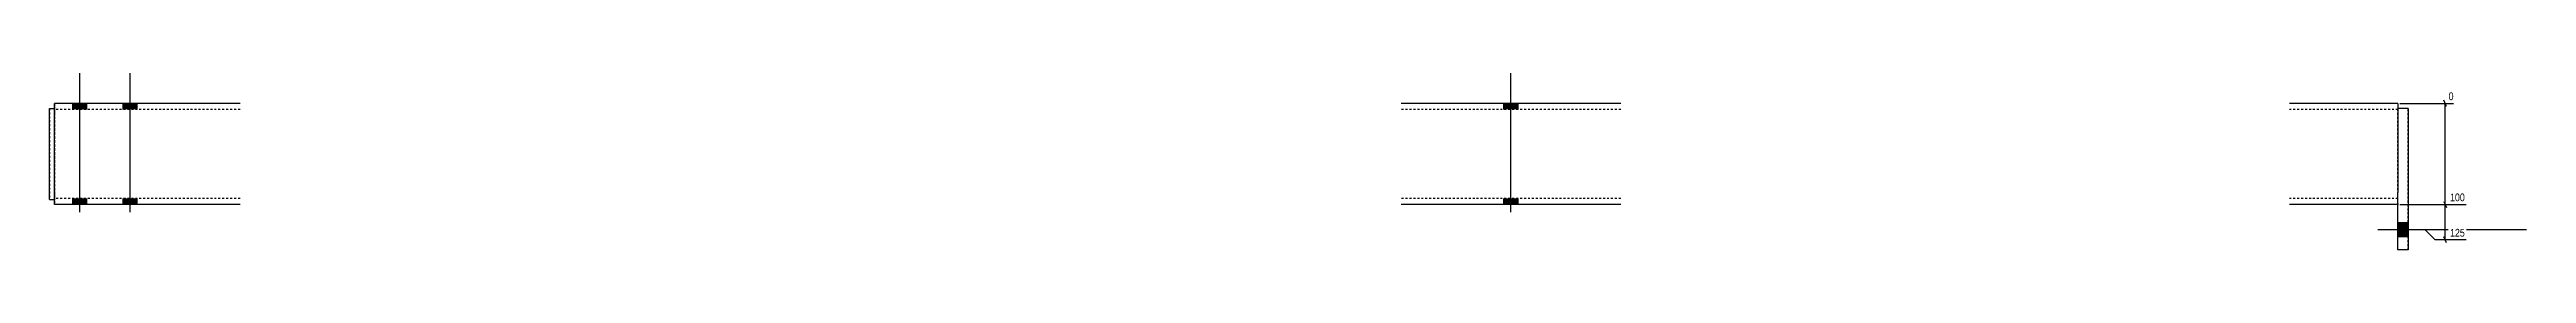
# Model space of a CAD drawing. Header units: millimetres. Extents: x 5 to 23595, y 2 to 841.
# Drawn here: x 5 to 2462, y 5 to 180 of the extents above; entities that cross this region are included whole.
import ezdxf

# ---------------------------------------------------------------- set-up
doc = ezdxf.new("R2010")
doc.units = ezdxf.units.MM
doc.linetypes.add('DXK_LINE_DOT2', pattern=[3.9198, 1.9599, -1.9599])
doc.layers.add('MÅLSÆTNING', color=7, linetype='Continuous')
doc.layers.add('STÅL', color=7, linetype='Continuous')
doc.styles.add('Arial Narrow', font='ARIALN.TTF', dxfattribs={"height": 0.2})

msp = doc.modelspace()

# ---------------------------------------------------------------- hatches: boundary and pattern name
at = {"layer": 'STÅL', "linetype": 'Continuous'}
for points in [[(27.8, 143.8), (41.8, 143.8), (41.8, 149.8), (27.8, 149.8)], [(27.8, 143.8), (41.8, 143.8), (41.8, 149.8), (27.8, 149.8)], [(77.8, 143.8), (91.8, 143.8), (91.8, 149.8), (77.8, 149.8)], [(77.8, 143.8), (91.8, 143.8), (91.8, 149.8), (77.8, 149.8)], [(1461.8, 149.8), (1447.8, 149.8), (1447.8, 143.8), (1461.8, 143.8)], [(1461.8, 149.8), (1447.8, 149.8), (1447.8, 143.8), (1461.8, 143.8)], [(27.8, 49.8), (41.8, 49.8), (41.8, 55.8), (27.8, 55.8)], [(27.8, 49.8), (41.8, 49.8), (41.8, 55.8), (27.8, 55.8)], [(77.8, 49.8), (91.8, 49.8), (91.8, 55.8), (77.8, 55.8)], [(77.8, 49.8), (91.8, 49.8), (91.8, 55.8), (77.8, 55.8)], [(1461.8, 55.8), (1447.8, 55.8), (1447.8, 49.8), (1461.8, 49.8)], [(1461.8, 55.8), (1447.8, 55.8), (1447.8, 49.8), (1461.8, 49.8)], [(2344.8, 17.8), (2344.8, 31.8), (2334.8, 31.8), (2334.8, 17.8)], [(2344.8, 17.8), (2344.8, 31.8), (2334.8, 31.8), (2334.8, 17.8)]]:
    msp.add_hatch(color=96, dxfattribs=at).paths.add_polyline_path(points)

# ---------------------------------------------------------------- linework, layer by layer
at = {"layer": 'MÅLSÆTNING', "color": 7, "linetype": 'Continuous'}
for p, q in [((2336.8, 149.8), (2389.9, 149.8)), ((2382.9, 146.8), (2380.5, 152.8)), ((2381.7, 49.8), (2381.7, 149.8)), ((2336.8, 49.8), (2402.6, 49.8)), ((2336.8, 49.8), (2402.6, 49.8)), ((2380.5, 52.8), (2382.9, 46.8)), ((2380.5, 52.8), (2382.9, 46.8)), ((2381.7, 14.8), (2381.7, 49.8)), ((2361.7, 24.8), (2336.8, 24.8)), ((2371.7, 14.8), (2361.7, 24.8)), ((2402.6, 14.8), (2371.7, 14.8)), ((2382.9, 11.8), (2380.5, 17.8))]:
    msp.add_line(p, q, dxfattribs=at)
at = {"layer": 'STÅL', "color": 96, "linetype": 'Continuous'}
for p, q in [((34.8, 42.3), (34.8, 179.8)), ((34.8, 42.3), (34.8, 179.8)), ((84.8, 42.3), (84.8, 179.8)), ((84.8, 42.3), (84.8, 179.8)), ((1454.8, 42.3), (1454.8, 179.8)), ((1454.8, 42.3), (1454.8, 179.8)), ((27.8, 143.8), (27.8, 149.8)), ((27.8, 143.8), (27.8, 149.8)), ((41.8, 143.8), (41.8, 149.8)), ((41.8, 143.8), (41.8, 149.8)), ((77.8, 143.8), (77.8, 149.8)), ((77.8, 143.8), (77.8, 149.8)), ((91.8, 143.8), (91.8, 149.8)), ((91.8, 143.8), (91.8, 149.8)), ((1447.8, 143.8), (1447.8, 149.8)), ((1447.8, 143.8), (1447.8, 149.8)), ((1461.8, 143.8), (1461.8, 149.8)), ((1461.8, 143.8), (1461.8, 149.8)), ((27.8, 49.8), (27.8, 55.8)), ((27.8, 49.8), (27.8, 55.8)), ((41.8, 49.8), (41.8, 55.8)), ((41.8, 49.8), (41.8, 55.8)), ((77.8, 49.8), (77.8, 55.8)), ((77.8, 49.8), (77.8, 55.8)), ((91.8, 49.8), (91.8, 55.8)), ((91.8, 49.8), (91.8, 55.8)), ((1447.8, 49.8), (1447.8, 55.8)), ((1447.8, 49.8), (1447.8, 55.8)), ((1461.8, 49.8), (1461.8, 55.8)), ((1461.8, 49.8), (1461.8, 55.8)), ((2462.3, 24.8), (2314.8, 24.8)), ((2462.3, 24.8), (2314.8, 24.8)), ((2344.8, 31.8), (2334.8, 31.8)), ((2344.8, 31.8), (2334.8, 31.8)), ((2344.8, 17.8), (2334.8, 17.8)), ((2344.8, 17.8), (2334.8, 17.8))]:
    msp.add_line(p, q, dxfattribs=at)
at = {"layer": 'STÅL', "color": 2, "linetype": 'Continuous'}
for p, q in [((193.8, 149.8), (9.8, 149.8)), ((9.8, 148.9), (9.8, 149.8)), ((9.8, 146.3), (9.8, 148.9)), ((1563.8, 149.8), (1345.8, 149.8)), ((2334.8, 149.8), (2227.3, 149.8)), ((2334.8, 149.8), (2334.8, 148.9)), ((2334.8, 148.9), (2334.8, 146.3)), ((4.8, 54.8), (4.8, 144.8)), ((4.8, 144.8), (9.8, 144.8)), ((9.8, 142.4), (9.8, 146.3)), ((9.8, 137.8), (9.8, 142.4)), ((9.8, 61.8), (9.8, 137.8)), ((2334.8, 146.3), (2334.8, 142.4)), ((2344.8, 144.8), (2334.8, 144.8)), ((2334.8, 142.4), (2334.8, 137.8)), ((2334.8, 137.8), (2334.8, 61.8)), ((2344.8, 144.8), (2344.8, 4.8)), ((4.8, 54.8), (9.8, 54.8)), ((9.8, 57.2), (9.8, 61.8)), ((9.8, 53.3), (9.8, 57.2)), ((9.8, 50.7), (9.8, 53.3)), ((9.8, 49.8), (9.8, 50.7)), ((193.8, 49.8), (9.8, 49.8)), ((1563.8, 49.8), (1345.8, 49.8)), ((2334.8, 49.8), (2227.3, 49.8)), ((2334.8, 52.3), (2334.8, 61.8)), ((2334.8, 4.8), (2334.8, 52.3)), ((2344.8, 4.8), (2334.8, 4.8))]:
    msp.add_line(p, q, dxfattribs=at)
at = {"layer": 'STÅL', "color": 7, "linetype": 'DXK_LINE_DOT2'}
for p, q in [((9.8, 149.8), (9.8, 149.8)), ((9.8, 149.8), (9.8, 148.9)), ((9.8, 148.9), (9.8, 146.3)), ((2334.8, 149.8), (2334.8, 144.8)), ((4.8, 144.8), (4.8, 144.8)), ((4.8, 144.8), (4.8, 54.8)), ((9.8, 146.3), (9.8, 142.4)), ((9.8, 144.8), (9.8, 54.8)), ((9.8, 144.8), (9.8, 144.8)), ((9.8, 54.8), (9.8, 144.8)), ((9.8, 143.8), (9.8, 143.8)), ((193.8, 143.8), (9.8, 143.8)), ((9.8, 143.3), (9.8, 143.8)), ((9.8, 143.8), (9.8, 143.3)), ((9.8, 142.4), (9.8, 143.3)), ((9.8, 143.3), (9.8, 142)), ((9.8, 140.1), (9.8, 142.4)), ((9.8, 142.4), (9.8, 137.8)), ((9.8, 142), (9.8, 140.1)), ((9.8, 140.1), (9.8, 61.8)), ((9.8, 140.1), (9.8, 61.8)), ((9.8, 61.8), (9.8, 137.8)), ((1563.8, 143.8), (1345.8, 143.8)), ((2334.8, 143.8), (2227.3, 143.8)), ((2334.8, 52.3), (2334.8, 144.8)), ((2344.8, 4.8), (2344.8, 144.8)), ((4.8, 54.8), (4.8, 54.8)), ((9.8, 61.8), (9.8, 59.5)), ((9.8, 59.5), (9.8, 61.8)), ((9.8, 61.8), (9.8, 56.3)), ((9.8, 59.5), (9.8, 57.6)), ((9.8, 57.6), (9.8, 59.5)), ((9.8, 57.6), (9.8, 56.3)), ((9.8, 57.2), (9.8, 57.6)), ((9.8, 56.3), (9.8, 57.2)), ((9.8, 56.3), (9.8, 55.8)), ((9.8, 55.8), (9.8, 56.3)), ((9.8, 56.3), (9.8, 53.3)), ((9.8, 55.8), (9.8, 55.8)), ((193.8, 55.8), (9.8, 55.8)), ((9.8, 54.8), (9.8, 54.8)), ((9.8, 53.3), (9.8, 50.7)), ((9.8, 50.7), (9.8, 49.8)), ((9.8, 49.8), (9.8, 49.8)), ((1563.8, 55.8), (1345.8, 55.8)), ((2334.8, 55.8), (2227.3, 55.8)), ((2334.8, 50.7), (2334.8, 52.3)), ((2334.8, 50.7), (2334.8, 49.8))]:
    msp.add_line(p, q, dxfattribs=at)

# ---------------------------------------------------------------- next in the draw order: wipeouts: each hides what was drawn before it
at = {"color": 0, "linetype": 'Continuous'}
for points in [[(2391.5, 151.4), (2391.5, 162.6), (2383.5, 162.6), (2383.5, 151.4)], [(2402.7, 51.4), (2402.7, 62.6), (2384.9, 62.6), (2384.9, 51.4)], [(2402.7, 16.4), (2402.7, 27.6), (2384.9, 27.6), (2384.9, 16.4)]]:
    msp.add_wipeout(points, dxfattribs=at).dxf.layer = 'MÅLSÆTNING'

# ---------------------------------------------------------------- next in the draw order: texts
at = {"layer": 'MÅLSÆTNING', "color": 3, "linetype": 'Continuous', "style": 'Arial Narrow'}
for s, p in [('0', (2385.1, 153)), ('100', (2386.5, 53)), ('125', (2386.5, 18))]:
    msp.add_text(s, height=7.64, dxfattribs=at).set_placement(p)

doc.saveas('drawing.dxf')
